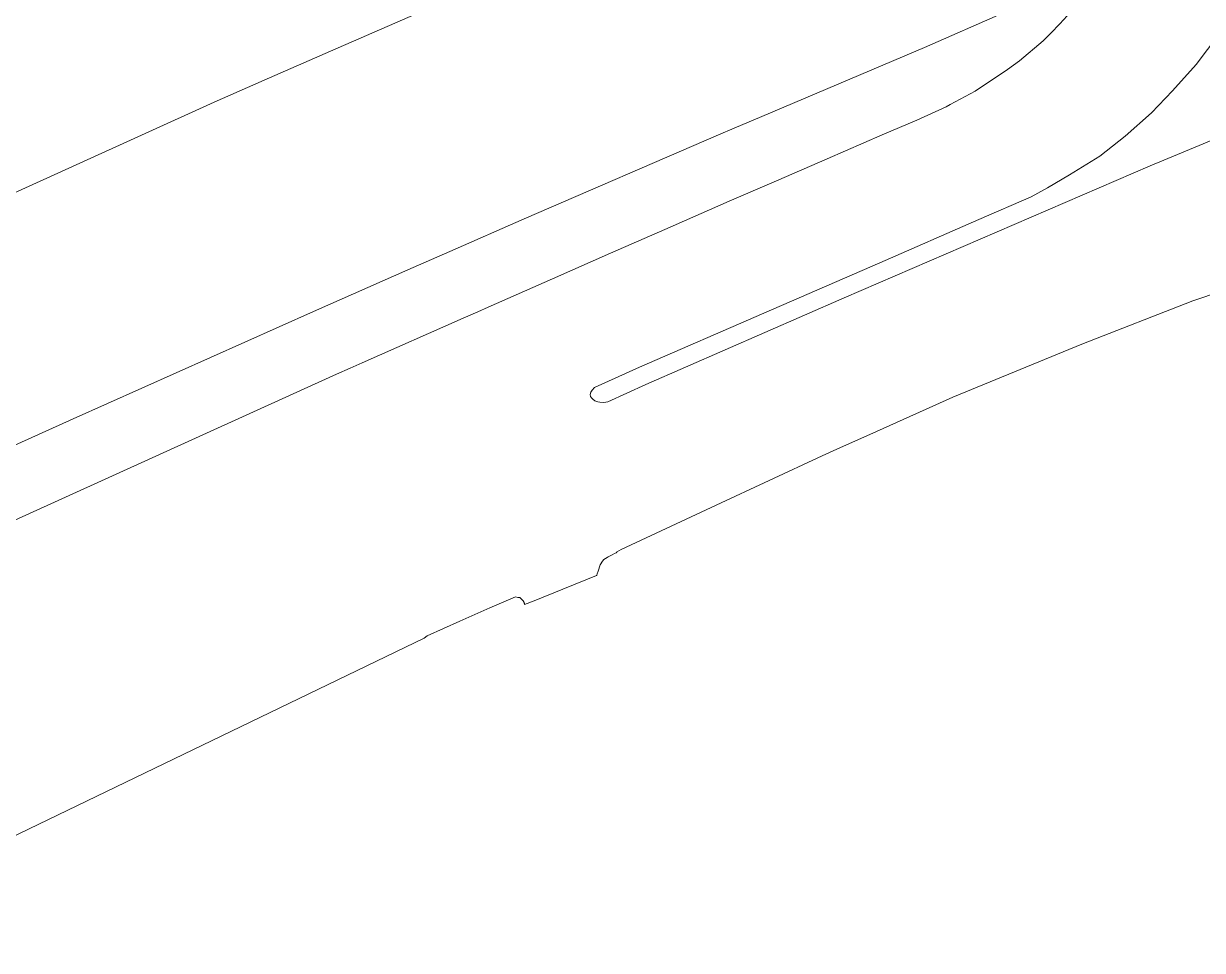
# Model space of a CAD drawing. Header units: metres. Extents: x 662613 to 666742, y 2728069 to 2732733.
# Drawn here: x 664159.1 to 664243.6, y 2729008.1 to 2729074.5 of the extents above; entities that cross this region are included whole.
import ezdxf

# ---------------------------------------------------------------- set-up
doc = ezdxf.new("R2010")
doc.units = ezdxf.units.M
doc.header["$MEASUREMENT"] = 0
doc.layers.add('Xref_DQ_MasterPlan_2024$0$DQ_ROADS', color=8, linetype='Continuous', lineweight=13)

# ---------------------------------------------------------------- blocks, each defined once
blk = doc.blocks.new('Xref_DQ_MasterPlan_2024$0$DQ_Roads_')
at = {"layer": 'Xref_DQ_MasterPlan_2024$0$DQ_ROADS'}
for points in [[(664246.9924, 2729056.0447), (664242.8782, 2729054.671), (664234.9307, 2729051.5451), (664225.693, 2729047.7454), (664220.1995, 2729045.2963), (664217.3711, 2729044.0353), (664216.311, 2729043.5627), (664208.7218, 2729040.0133), (664201.9165, 2729036.8348), (664201.7367, 2729036.7508), (664201.6164, 2729036.6959), (664201.5901, 2729036.649), (664201.5399, 2729036.6062), (664201.4319, 2729036.5495), (664201.2508, 2729036.4545), (664201.0653, 2729036.3572), (664200.9803, 2729036.3098), (664200.9016, 2729036.2659), (664200.6708, 2729036.1372), (664200.5717, 2729036.0084), (664200.4131, 2729035.7506), (664200.263, 2729035.3005), (664200.1962, 2729035.1002), (664200.1652, 2729035.0071), (664200.1499, 2729034.9716), (664197.7271, 2729034.0007), (664195.6588, 2729033.1718), (664194.9872, 2729032.9027), (664194.9823, 2729032.9224), (664194.9717, 2729032.9628), (664194.9652, 2729032.9876), (664194.9624, 2729032.9983), (664194.9493, 2729033.0475), (664194.8742, 2729033.1725), (664194.7659, 2729033.2892), (664194.6408, 2729033.3976), (664194.4991, 2729033.4143), (664194.3407, 2729033.4393), (664194.174, 2729033.3893), (664192.503, 2729032.6571), (664190.331, 2729031.7054), (664188.0078, 2729030.6658), (664187.7838, 2729030.489), (664010.2079, 2728944.8075)], [(664132.8835, 2729050.8113), (664172.7308, 2729068.9014), (664176.3236, 2729070.4678), (664181.0815, 2729072.5421), (664222.9129, 2729090.7799), (664226.1143, 2729083.0437), (664227.3073, 2729080.1611), (664228.3741, 2729077.5819), (664228.5776, 2729077.0902), (664229.3151, 2729075.3072), (664223.6388, 2729072.8054), (664211.9791, 2729067.8594), (664210.0018, 2729067.0206), (664208.8838, 2729066.5464), (664194.9522, 2729060.5369), (664189.63, 2729058.197), (664186.6153, 2729056.8717), (664179.8528, 2729053.8986), (664162.6333, 2729046.2112), (664156.4185, 2729043.419)], [(664155.5839, 2729037.6475), (664181.4939, 2729049.4003), (664182.4805, 2729049.8357), (664183.3506, 2729050.2196), (664190.5722, 2729053.4063), (664191.6235, 2729053.8717), (664192.3733, 2729054.2037), (664196.9756, 2729056.2414), (664201.1368, 2729058.0772), (664205.0364, 2729059.7824), (664209.6397, 2729061.7979), (664213.0466, 2729063.2519), (664216.6628, 2729064.8323), (664220.6168, 2729066.5426), (664223.0958, 2729067.6074), (664225.1924, 2729068.5721), (664225.4883, 2729068.7301), (664227.2779, 2729069.6854), (664229.609, 2729071.2359), (664230.472, 2729071.8656), (664232.1501, 2729073.2898), (664232.7011, 2729073.8325), (664233.356, 2729074.5028), (664234.1307, 2729075.3646)], [(664244.7399, 2729073.7433), (664243.1326, 2729071.5973), (664241.4381, 2729069.7142), (664239.9162, 2729068.1366), (664238.0363, 2729066.4691), (664236.2299, 2729065.0336), (664234.0511, 2729063.6941), (664232.4723, 2729062.7561), (664231.3059, 2729062.1166), (664227.5475, 2729060.4927), (664220.4467, 2729057.3775), (664212.1452, 2729053.7722), (664203.2301, 2729049.8999), (664199.987, 2729048.4453), (664199.8167, 2729048.2612), (664199.7249, 2729048.1145), (664199.6882, 2729047.9432), (664199.7127, 2729047.8026), (664199.7739, 2729047.6986), (664199.884, 2729047.613), (664200.0126, 2729047.503), (664200.2268, 2729047.4296), (664200.3859, 2729047.3929), (664200.6735, 2729047.3807), (664200.9428, 2729047.4235), (664203.6661, 2729048.6587), (664217.895, 2729054.8718), (664239.8199, 2729064.3365), (664253.4637, 2729069.9943)]]:
    blk.add_lwpolyline(points, dxfattribs=at)
blk = doc.blocks.new('Xref_DQ_MasterPlan_2024')
blk.add_blockref('Xref_DQ_MasterPlan_2024$0$DQ_Roads_', (0, 0))

msp = doc.modelspace()

# ---------------------------------------------------------------- block references
msp.add_blockref('Xref_DQ_MasterPlan_2024', (0, 0))

doc.saveas('drawing.dxf')
